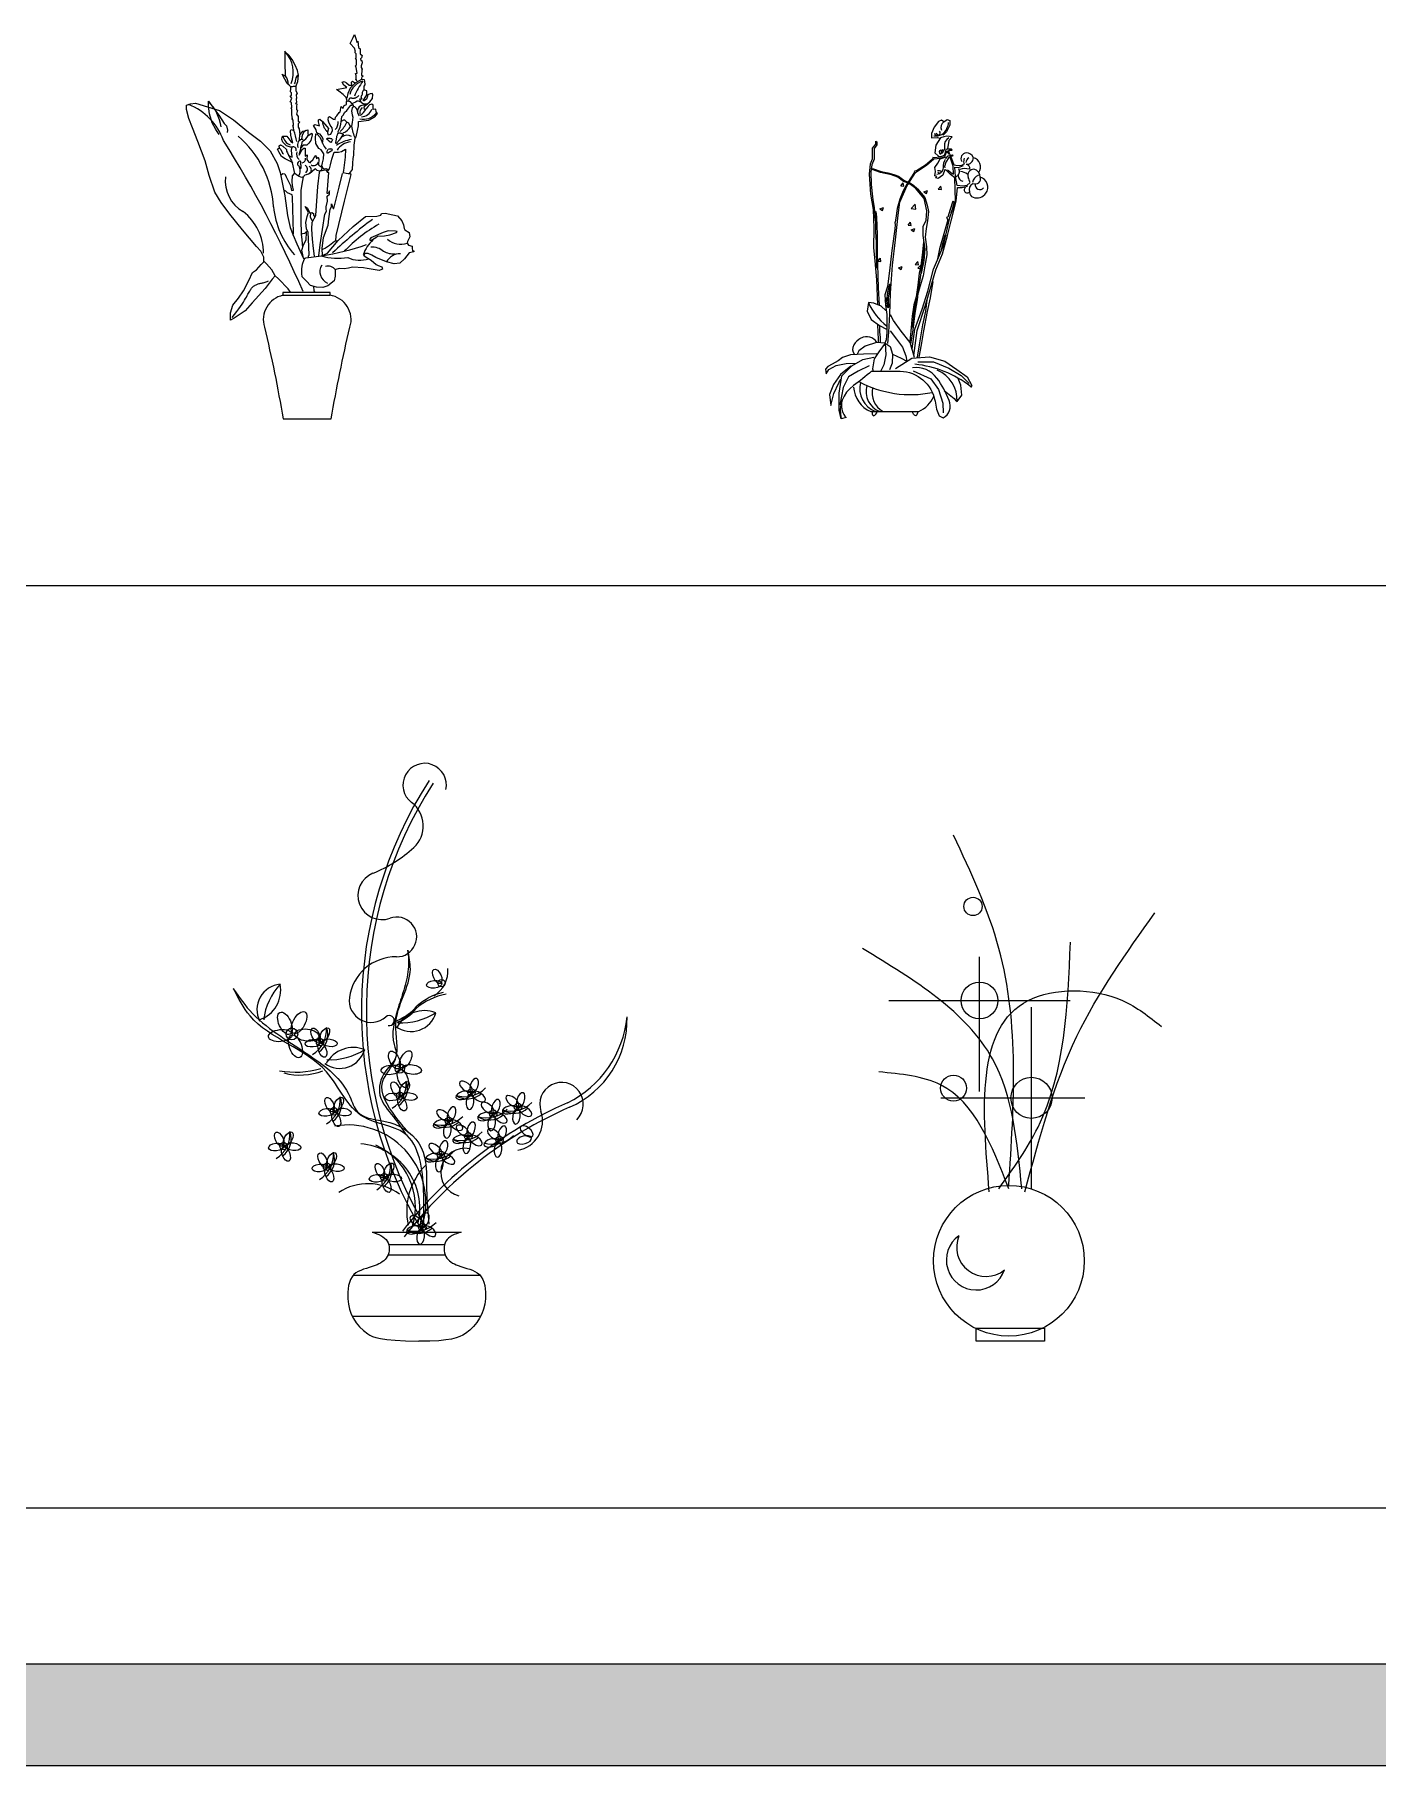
# Model space of a CAD drawing. Header units: millimetres. Extents: x 22565 to 38821, y 15578 to 26720.
# Drawn here: x 25131 to 27698, y 15578 to 18887 of the extents above; entities that cross this region are included whole.
import ezdxf

# ---------------------------------------------------------------- set-up
doc = ezdxf.new("R2010")
doc.units = ezdxf.units.MM
doc.layers.add('www.cad-blocks.net', color=7, linetype='Continuous')

# ---------------------------------------------------------------- blocks, each defined once
blk = doc.blocks.new('A$C10E41BD0')
blk.add_line((183.9, 236), (274.1, 236))
for points in [[(325.4, 645.2), (324.6, 647.5), (322.6, 648.3), (324.2, 649.9), (324.2, 656.3), (322.6, 659.8), (325.8, 661), (324.2, 671.7), (323, 674.9), (324.6, 676.9), (324.6, 686.4), (322.6, 687.2), (323.8, 689.2), (324.2, 697.5), (321.8, 699.9), (322.6, 701.8), (320.6, 708.2), (312.3, 717.3), (318.6, 728.8), (320.6, 734.4), (323.8, 725.2), (325.4, 719.3), (327.3, 721.7), (328.5, 709.8), (331.7, 707), (331.7, 697.9), (335.3, 694.3), (334.5, 690.3), (332.5, 688), (332.9, 685.2), (334.9, 685.2), (335.3, 680.4), (333.7, 674.9), (333.3, 671.3), (335.3, 668.5), (334.9, 666.6), (334.5, 657), (337.7, 655.1), (334.9, 653.5), (334.5, 651.1), (334.5, 649.1)], [(213.6, 656.9), (212.1, 665.6), (207.6, 676.2), (201.8, 686.7), (195.4, 695.1), (188.6, 701.7), (187.5, 702.8), (187.8, 678.5), (188.6, 657.2), (188.6, 657.2)], [(180.5, 466.4), (183.7, 468.8), (187.8, 468), (190.2, 462.7), (195.9, 451), (198.3, 445.7), (200.3, 436.4), (204, 437.2), (202.3, 445.7), (201.5, 453.4), (202.3, 464.3), (206, 469.2), (206.8, 469.2), (202.3, 489), (199.5, 491.5), (188.6, 496.7), (181.3, 501.6), (176, 510.1), (173.6, 515.7), (176, 517), (177.2, 517), (176.8, 521.8), (179.7, 523.8), (184.1, 521.4), (190.6, 514.5), (190.6, 511.7), (193, 508.1), (194.6, 504), (198.3, 501.6), (201.9, 500.4), (200.3, 513.7), (201.5, 519.4), (198.7, 519.4), (191, 521.8), (184.1, 528.7), (182.1, 533.6), (182.5, 538.8), (184.1, 540.4), (188.6, 540.4), (191.8, 540), (199.1, 530.3), (203.2, 527.5), (200.7, 536.4), (199.1, 542.1), (198.7, 550.6), (199.5, 553), (201.9, 552.6), (205.2, 551.4), (204.5, 557.3), (202.9, 559.4), (204.5, 561), (203.5, 571), (201.4, 574.1), (202.4, 574.1), (200.8, 580.9), (201.4, 584.1), (200.8, 592.5), (199.8, 593), (200.8, 595.1), (200.3, 604.5), (198.2, 606.1), (199.8, 609.8), (201.4, 612.9), (198.2, 616.6), (200.3, 618.7), (200.3, 622.9), (198.7, 625), (199.3, 630.8), (199.3, 633.9)], [(208.7, 635.5), (203.6, 635.1), (202, 634.8), (199.1, 634.8), (196.2, 638), (192.3, 641.1), (187.5, 649.3), (182.8, 658.8), (184.6, 657.5), (188.9, 655.1)], [(188.6, 657.2), (188.9, 655.1)], [(208.7, 635.5), (212.8, 644.8), (213.6, 656.9), (210.5, 655.1), (208.6, 651.7), (207, 642.4), (205.5, 640.3)], [(208.7, 635.5), (208.7, 626.6), (211.3, 622.4), (209.2, 619.2), (210.3, 612.9), (209.2, 610.8), (209.8, 604.5), (208.2, 602.4), (210.8, 601.9), (209.8, 597.2), (210.3, 590.4), (211.9, 589.8), (210.3, 582), (213.4, 577.8), (212.9, 575.2), (213.4, 568.9), (216.1, 566.8), (213.4, 564.1), (213.4, 557.3), (215, 554.2), (216.1, 542.6), (220.3, 547.3), (222.4, 550), (227.6, 551), (231.8, 552.1), (231.8, 545.2), (232.4, 541.6), (239.2, 545.8), (240.2, 542.6), (237.6, 532.1), (233.4, 526.9), (229.7, 523.2), (222.9, 523.2), (218.1, 518.2), (215.2, 506.3), (215.2, 503.7), (221, 515), (224.3, 517.6), (226.6, 517.1), (226.3, 507.2), (226.6, 501.9), (230.7, 504.3), (229.8, 495.5), (233.3, 490.3), (236.5, 489.4), (237.4, 492), (241.2, 495.2), (243.8, 499.6), (247, 503.1), (248.4, 496.7), (251.6, 500.2), (252.5, 496.1), (251.9, 486.2), (252.5, 484.5), (258.3, 481.3), (257.5, 475.1), (254, 473.1), (249.6, 474.6), (246.4, 477.5), (244.1, 476.3), (240.6, 473.1), (237.9, 470.5), (232.7, 467.9), (226, 465.5), (224.3, 463.8), (223.3, 462.2)], [(306.7, 607.2), (305, 614.2), (298.9, 620), (291.1, 626.1), (286.6, 629.4), (305.9, 633.1), (300.5, 638), (297.2, 643.7), (300.9, 644.9), (305.5, 642.5), (310.8, 637.6), (315.7, 637.6), (314.9, 643.3), (316.9, 645.4), (320.6, 642.9), (321.4, 642.5)], [(340.3, 648.2), (334.2, 648.6), (322.7, 642.5), (312.4, 631.8), (308.3, 621.6), (305.9, 612.6)], [(339.5, 629), (339.5, 635.9), (341.1, 638.4), (340.7, 645.4), (340.3, 648.2)], [(198.7, 241.8), (194, 248.2), (175.8, 267.8), (169, 273.2), (162.6, 284.9), (152.6, 296.3), (148.7, 299.9), (147.6, 299.9), (147.3, 309.2), (141.6, 320.6), (133.4, 329.1), (106.5, 361.4), (82.8, 390.9), (65.9, 413.7), (54.1, 433.1), (43.1, 465.2), (35.5, 493.1), (21.1, 530.2), (11, 556.4), (4.2, 574.1), (0, 591), (0, 599.4), (7.6, 601.9), (16.9, 603.6), (62.5, 589.3), (89.6, 571.6), (118.3, 547.9), (141.1, 531), (159.7, 512.5), (173.2, 488), (179.1, 471.1), (187.6, 426.4), (192.6, 388.4), (197.7, 365.6), (203.6, 351.3), (210.4, 334.4), (223.1, 306.5), (228.1, 307.4), (257.7, 311.6), (269.5, 316.6), (289.8, 341.1), (318.5, 367.3), (342.2, 386.7), (363.3, 387.5), (371, 389.2), (372.5, 392.3), (379.7, 393), (394.3, 390), (403.1, 387.7), (411.1, 378.2), (414.5, 370.9), (416, 363.6), (417.2, 361), (425.6, 356.4), (426.4, 348), (422.2, 339.2), (421.4, 335.8), (424.1, 331.6), (431.3, 329.7), (431.3, 325.9), (431.7, 321.3), (434.4, 320.9), (434.4, 319.4), (425.6, 317.1), (416.4, 306), (407.6, 297.6), (396.6, 296.5), (382, 299.9), (361.8, 308.3), (354.1, 312.5), (347.3, 315.9), (340.4, 315.9), (338.1, 312.9), (343.1, 309.1), (353, 303), (362.2, 294.9), (366, 292.7), (373.3, 290.4), (374.4, 286.2), (367.9, 283.5), (345.4, 287.3), (338.1, 288.8), (317.1, 290), (309.1, 287.7), (301.4, 286.5), (291.5, 287.3), (285, 285.4), (283.7, 284.1), (283.7, 284.1), (284, 272.8), (282.1, 263.4), (269.6, 254), (260.5, 251.2), (248, 251.5), (237, 255), (228.8, 262.8), (221, 271.3), (220.4, 277.5), (220.4, 286.6), (221.6, 295.7), (224.5, 304.5), (226.6, 307)], [(62.2, 543.2), (55.5, 552.7), (49.1, 565.8), (44, 582.8), (42, 597.5), (41.6, 607), (48.3, 598.3), (61.4, 580.4), (71.8, 564.6), (76.5, 560.2), (78.1, 551.9), (77.3, 547.5)], [(248.8, 546.4), (247.6, 552.2), (242.7, 560.4), (245.1, 562.4), (254.2, 560), (252.1, 567.8), (252.1, 571.4), (254.6, 572.7), (259.5, 568.2), (268.1, 558.7), (271, 555), (270.2, 550.5), (269.3, 546.4), (270.6, 542.8), (275.5, 544), (278.8, 550.9), (278, 556.3), (274.3, 561.6), (271.8, 566.9), (270.6, 571.4), (271.4, 576.4), (273.4, 577.6), (280.8, 572.7), (284.1, 572.3), (284.5, 576.4), (287.4, 579.2), (291.5, 585.4), (293.5, 587), (295.2, 596.8), (298.9, 593.2), (300.5, 598.5), (302.2, 599.3), (305.4, 600.9), (305.4, 606.3), (307.1, 607.1)], [(314.9, 559.1), (312.8, 559.1), (310, 564.9), (305.9, 566.9), (302.2, 570.6), (299.7, 570.6), (295.6, 568.2), (296, 572.3), (296.8, 577.6), (299.7, 581.3), (301.8, 585.4), (305.9, 589.5), (310, 594.4), (313.7, 599.7), (316.1, 599.7)], [(316.5, 602.2), (313.2, 606), (307.1, 607.1)], [(310.2, 606.6), (310.3, 608.3), (310.4, 609.8), (310.7, 610.9), (311, 611.8), (311.4, 612.4), (311.8, 612.9), (312.2, 613.2), (312.7, 613.4), (313.2, 613.5), (313.7, 613.5), (314.2, 613.5), (314.8, 613.4), (315.3, 613.3), (315.9, 613.2), (316.4, 613.1), (317, 613), (317.5, 613), (318.1, 612.9), (318.6, 612.9), (319.2, 613), (319.8, 613), (320.4, 613.1), (321.1, 613.2), (321.8, 613.4), (322.6, 613.6), (323.4, 613.8), (324.2, 614.2), (325.1, 614.6), (326, 615.2), (327, 615.9), (327.9, 616.9), (328.9, 618)], [(314.2, 467.1), (311.2, 469), (313.5, 471.3), (317.3, 476.8), (317.6, 488.5), (318.4, 497.5), (319.3, 503.9), (320.2, 523.1), (321.9, 536.2), (324.3, 539.1), (326.4, 551.4), (328.8, 560), (328.8, 568.2), (348.1, 570.6), (359.6, 577.2), (364.9, 583.7), (362.1, 586.6), (361.6, 591.9), (356.7, 591.1), (356.3, 595.2), (356.3, 599.7), (353.9, 601.4), (349.3, 600.1), (346.9, 597.3), (345.2, 594.8), (343.2, 592.8), (340.3, 591.5), (339.5, 595.6), (342.4, 599.3), (350.2, 605.9), (355.5, 612.4), (355.9, 619.8), (354.7, 621.8), (351, 621.4), (346.1, 619.4), (345.2, 614.9), (343.6, 611.2), (339.5, 607.9), (338.3, 607.5), (337.9, 609.1), (344.4, 619.4), (344.4, 627.2), (340.7, 628), (337.4, 627.6), (335.8, 623.9), (335.8, 620.2), (334.6, 618.6), (332.9, 616.1), (334.6, 611.2), (330.5, 610.8), (333.3, 605.5), (328.4, 607.1), (326, 607.1), (322.7, 605), (317.3, 603), (315.7, 601.4), (318.6, 600.1), (318.6, 595.6), (316.1, 594.4), (314.9, 588.2), (316.5, 581.3), (317.8, 576.8), (316.5, 566.1), (315.3, 559.1)], [(258.3, 483.3), (259.5, 489.5), (261.6, 496.9), (262.4, 506.3), (257, 514.1), (252.5, 516.9), (246.8, 526.4), (246.4, 536.6), (246.8, 544.4), (249.7, 544), (255.4, 537.8), (259.9, 526.8), (263.2, 520.6), (266.9, 515.7)], [(259.9, 526.8), (260.7, 535), (258.7, 539.5), (255, 544), (250.5, 545.2), (248.8, 546.4)], [(278.8, 533.7), (278.1, 532.1), (277.5, 530.8), (277.1, 529.8), (276.8, 529.1), (276.4, 528.6), (276.1, 528.4), (275.8, 528.4), (275.5, 528.5), (275, 528.7), (274.5, 529.1), (274, 529.5), (273.4, 530), (272.8, 530.5), (272.1, 531), (271.5, 531.6), (270.9, 532.1), (270.3, 532.6), (269.8, 533), (269.3, 533.5), (268.9, 533.9), (268.6, 534.2), (268.3, 534.6), (268.1, 534.9), (268, 535.2), (268.1, 535.4), (268.2, 535.7), (268.5, 535.9), (268.8, 536.1), (269.2, 536.2), (269.8, 536.4), (270.4, 536.4), (271.2, 536.4), (272, 536.4), (272.9, 536.3), (273.8, 536.2), (274.8, 536), (275.7, 535.8), (276.7, 535.5), (277.6, 535.3), (278.4, 535)], [(298.9, 543.2), (296.7, 540), (294.8, 537.2), (293.2, 534.9), (291.7, 532.9), (290.5, 531.2), (289.5, 529.8), (288.6, 528.7), (287.8, 527.8), (287.2, 527.1), (286.7, 526.6), (286.3, 526.3), (286, 526.2), (285.7, 526.2), (285.6, 526.5), (285.5, 526.8), (285.4, 527.3), (285.4, 527.9), (285.4, 528.7), (285.5, 529.5), (285.6, 530.5), (285.8, 531.5), (286, 532.7), (286.2, 533.8), (286.4, 535.1), (286.6, 536.4), (286.9, 537.7), (287.1, 539), (287.4, 540.3), (287.8, 541.6), (288.1, 542.7), (288.5, 543.7), (288.8, 544.6), (289.2, 545.3), (289.7, 545.9), (290.1, 546.3), (290.6, 546.5), (291.2, 546.6), (291.9, 546.7), (292.6, 546.6), (293.4, 546.4), (294.4, 546.2), (295.4, 545.8), (296.3, 545.5), (297.3, 545.1), (298.1, 544.7), (298.7, 544.3), (299.1, 543.9), (299.3, 543.6)], [(177.2, 517), (180.3, 514.7), (183.2, 507.7), (184.9, 506.6)], [(270.6, 514.5), (269.5, 513.2), (268.8, 512), (268.3, 511), (268, 510.2), (268, 509.4), (268.1, 508.9), (268.3, 508.5), (268.6, 508.2), (268.9, 508.1), (269.3, 508), (269.8, 508.1), (270.3, 508.3), (270.8, 508.6), (271.3, 508.9), (271.9, 509.2), (272.6, 509.6), (273.2, 510), (273.9, 510.4), (274.6, 510.8), (275.2, 511.2), (275.9, 511.6), (276.5, 512), (277, 512.3), (277.5, 512.7), (277.9, 513.1), (278.2, 513.4), (278.4, 513.7), (278.5, 514), (278.5, 514.3), (278.4, 514.6), (278.2, 514.9), (277.9, 515.1), (277.5, 515.3), (276.9, 515.5), (276.3, 515.6), (275.5, 515.7), (274.6, 515.8), (273.7, 515.7), (272.6, 515.5), (271.4, 515.3)], [(272.1, 470.7), (270.1, 470.4), (269.5, 473), (270.4, 474.8), (273.3, 477.7), (274.7, 485.3), (277.4, 496.6), (282, 509.4), (290.5, 509.7), (296, 510.9), (303.6, 515.2), (303, 500.1), (299.8, 474.8), (299.5, 471.3), (299.5, 469.8), (298.6, 469.3)], [(223.3, 462.2), (219.6, 461.5), (214.1, 464.1), (210, 466.1), (206.8, 469.2)], [(211.8, 486.2), (212.7, 485.1), (213.5, 484.2), (214.2, 483.3), (214.9, 482.4), (215.5, 481.6), (216.1, 481), (216.6, 480.4), (217.1, 479.9), (217.4, 479.5), (217.8, 479.2), (218, 479.1), (218.3, 479), (218.5, 479), (218.6, 479), (218.7, 479.1), (218.8, 479.3), (218.9, 479.5), (219, 479.8), (219.1, 480.1), (219.1, 480.4), (219.2, 480.7), (219.2, 481.1), (219.2, 481.4), (219.2, 481.8), (219.2, 482.2), (219.2, 482.6), (219.2, 483), (219.1, 483.4), (219.1, 483.7), (219, 484.1), (218.9, 484.4), (218.8, 484.7), (218.7, 485), (218.6, 485.3), (218.5, 485.5), (218.4, 485.7), (218.3, 485.9), (218.2, 486.1), (218.1, 486.3), (218, 486.5), (218, 486.7), (217.9, 486.8), (217.9, 487), (217.9, 487.2), (217.9, 487.4), (218, 487.6), (218, 487.8), (218, 488), (218.1, 488.1), (218.1, 488.4), (218.2, 488.6), (218.2, 488.8), (218.3, 489), (218.3, 489.3), (218.3, 489.5), (218.4, 489.8), (218.4, 490.1), (218.4, 490.4), (218.3, 490.8), (218.2, 491.1), (218, 491.5), (217.7, 491.9), (217.3, 492.4), (216.8, 492.9)], [(244.3, 310.9), (242.5, 325.2), (240.3, 343.1), (239.4, 362.3), (239.8, 375.8), (247, 388.3), (251, 444.3), (253.7, 470.7)], [(252.8, 311.3), (255.1, 332.8), (264, 391.4), (267.2, 396.8), (266.7, 400.4), (266.7, 404.9), (269.4, 416.1), (268.5, 425.5), (273, 429.5), (273.4, 435.8), (270.3, 430.4), (269, 430.4), (268.5, 430.4), (272.1, 470.7), (272.1, 470.7)], [(270.1, 470.4), (267.1, 474.4), (263.9, 475.2), (261.5, 474.6), (258.8, 473.9), (255.7, 474.1), (253.6, 472.3), (253.7, 470.7)], [(258.3, 483.3), (259.4, 479.9), (262.9, 478), (266.1, 478.3), (268.5, 477), (270.1, 476.9), (271.8, 476.2)], [(259.5, 312.2), (259.1, 325.6), (261.8, 346.7), (270.7, 370), (271.6, 382.5), (274.3, 400.4), (277, 405.3), (277, 410.7), (280.2, 402.2), (281.1, 402.2), (291.8, 442.9), (298, 468.8)], [(285.1, 339.5), (286, 350.3), (301.7, 416.1), (314.2, 467.1), (314.2, 467.1)], [(299.5, 470.6), (304.9, 469.4), (308.6, 468.9), (311.2, 469)], [(202.2, 424.1), (201.5, 427.9), (193, 431.9), (189.8, 435.2), (185.7, 437.2)], [(221.9, 327.7), (221, 342.2), (219.7, 352.9), (219.2, 380.3), (218.8, 436.2), (221, 448.3), (223.3, 462.2)], [(203.6, 351.3), (204.4, 355.2), (202.2, 424.1)], [(232.2, 356.1), (229.1, 362.8), (227.9, 375), (230.3, 386.7), (232.7, 394.4), (226.3, 405.7), (231.1, 402.5), (235.2, 393.2), (239.6, 394.4), (242.5, 392.4), (242.5, 389.5), (244.1, 386.7)], [(236.8, 392.8), (236, 386.3), (238.4, 380.6), (238.8, 379)], [(222.8, 310), (220.1, 322.5), (223.7, 332.8), (228.6, 341.8), (229.1, 356.1), (229.1, 358.3), (225.5, 354.3), (221.5, 353.4), (219.7, 352.9)], [(232.7, 308.6), (233.1, 311.3), (234.5, 312.7), (232.7, 344), (232.2, 356.1)], [(288.7, 340), (282.8, 338.6), (273, 331), (265.4, 326.1), (259.5, 323.4)], [(352.1, 345.6), (349.7, 341.8), (352.4, 340.9), (361.4, 346.7), (364.9, 349.1), (378.3, 349.9), (388.5, 351.4), (401.4, 356.3), (402.3, 357.8), (399.3, 358.7), (385, 359), (375.4, 356.3), (352.1, 345.6)], [(169, 273.2), (163.7, 267.1), (149.8, 249.3), (125.2, 221.9), (112, 206.2), (90.6, 192.6), (83.8, 188.7), (84.1, 202.3), (88.4, 216.9), (99.1, 230.8), (108.4, 244.3), (118.7, 264.3), (126.2, 279.6), (133.4, 284.6), (142.6, 294.9), (147.6, 299.9)], [(87, 193.4), (91.8, 199.5), (96.1, 205.1), (99.9, 210.2), (103.2, 214.8), (106, 219.1), (108.5, 223), (110.7, 226.5), (112.7, 229.8), (114.4, 232.7), (115.9, 235.5), (117.2, 237.9), (118.5, 240.2), (119.6, 242.2), (120.6, 244.1), (121.5, 245.8), (122.4, 247.3), (123.3, 248.6), (124.2, 249.8), (125.1, 250.9), (126, 251.9), (126.9, 252.8), (127.9, 253.6), (129, 254.4), (130.1, 255), (131.3, 255.7), (132.6, 256.3), (134, 256.9), (135.4, 257.4), (136.9, 257.9), (138.4, 258.4), (140, 258.8), (141.6, 259.2), (143.2, 259.5), (144.8, 259.8), (146.4, 260.1), (148.2, 260.5), (150, 261), (151.9, 261.7), (154, 262.6), (156.2, 263.7)], [(242.6, 253.4), (243.3, 244.3), (245.1, 241.2)]]:
    blk.add_lwpolyline(points)
blk.add_lwpolyline([(351.9, 328.4, -0.219173), (376.2, 320.4, 0.153472), (398.3, 315.4, 0.153472)], format="xyb")
blk.add_lwpolyline([(276.5, 0, -0.017395), (312.2, 175.4, 0.461783), (274.1, 236), (274.1, 241.2), (183.9, 241.2), (183.9, 236, 0.436527), (148.6, 175.4, -0.017395), (184.3, 0)], format="xyb", close=True)
for centre, radius, start, end in [((145.5, 662.4), 58.3, 338.3788, 42.33), ((172.8, 640.8), 21.5, 356.6546, 41.702), ((344.6, 613.2), 33, 103.3404, 168.7635), ((440.9, 568), 129.6, 143.3167, 157.9764), ((-39.3, 492.2), 116.8, 20.0551, 68.337), ((-25.2, 542.8), 92.6, 9.3282, 43.8484), ((315.8, 587.7), 10.5, 359.8575, 74.6524), ((338.3, 587.7), 12, 78.5724, 226.4313), ((342.3, 615.4), 13.4, 227.8207, 287.1463), ((285.8, 569.3), 26.3, 182.5884, 232.4829), ((272, 565.8), 17.6, 313.2899, 8.9029), ((241.5, 574.7), 54.5, 330.7212, 353.0775), ((266, 582.3), 42.8, 309.4645, 338.9028), ((346.8, 584.2), 15.9, 135.5355, 184.1544), ((337.7, 603.6), 31.1, 257.4232, 321.6569), ((316.5, 605.4), 29.5, 301.0112, 333.0214), ((333.2, 600), 22.7, 272.5438, 338.4764), ((-1793.7, -634.8), 2199.2, 23.5413, 32.0479), ((-26.5, 393.3), 192.9, 3.4521, 49.7244), ((205.3, 543.9), 21.5, 189.3838, 249.2318), ((-1208.7, 180.2), 1461.8, 13.8499, 14.7104), ((222.2, 523.9), 10.3, 85.5694, 209.8274), ((164.2, 541.1), 51.9, 349.4707, 1.7289), ((159.1, 540), 62.9, 339.746, 351.5268), ((240.1, 534.4), 20.8, 126.979, 179.6725), ((212.4, 550.8), 22, 293.9594, 335.0841), ((325.5, 464.4), 70.1, 98.3858, 123.7599), ((318.5, 492.8), 37.2, 98.1216, 146.6507), ((306.7, 525.5), 16.5, 60.3205, 125.0001), ((284.2, 578.4), 35.4, 295.2546, 326.9459), ((406, 572.7), 91.7, 188.4798, 203.4413), ((5525.5, 3234.8), 5989.6, 207.12409, 207.2852), ((204, 514.4), 5.52, 338.5232, 116.0305), ((223.8, 506.2), 13.9, 162.4856, 230.3251), ((219.3, 497.3), 8.14, 282.2976, 5.5929), ((217.6, 487), 5.87, 98.5257, 188.5574), ((200.3, 474.3), 17.1, 323.3705, 22.9975), ((223.1, 477.1), 8.07, 304.8479, 66.7569), ((230.7, 475.4), 7.75, 306.8697, 63.2549), ((242.6, 494.2), 10.1, 241.383, 342.5039), ((140.5, 454.1), 66.6, 172.5891, 240.7858), ((327.4, 421.2), 162.2, 185.7718, 221.5971), ((45.1, 315.7), 102, 0.3334, 51.9091), ((907.9, -356.5), 921.8, 126.8452, 133.0129), ((519, 109.9), 302.7, 120.0554, 136.0093), ((190.5, 767.4), 460.7, 278.3936, 289.4412), ((405.3, 289.3), 72.2, 132.9642, 159.9613), ((409.3, 372.9), 39, 229.1238, 288.0813), ((289.9, 417.8), 111, 253.1452, 279.3059), ((330.7, 356.4), 53.3, 244.574, 288.9871), ((408.3, 285.5), 30, 89.0969, 151.2145), ((278.8, 281.5), 24.1, 148.9018, 246.1826), ((270.9, 275.5), 16.3, 34.4621, 110.0341)]:
    blk.add_arc(centre, radius, start, end)
blk = doc.blocks.new('A$C4FBF5D15')
for p, q in [((143.6, 445.2), (148.4, 451)), ((143.6, 445.2), (149.6, 444.7)), ((149.6, 444.7), (148.4, 451)), ((187.8, 433.7), (194.8, 436.4)), ((187.8, 433.7), (192.8, 430.4)), ((192.8, 430.4), (194.8, 436.4)), ((215.3, 439), (220.2, 444.7)), ((215.3, 439), (221.3, 438.4)), ((221.3, 438.4), (220.2, 444.7)), ((103.8, 401.5), (110.8, 404.2)), ((103.8, 401.5), (108.8, 398.1)), ((108.8, 398.1), (110.8, 404.2)), ((163.2, 402.2), (171, 410.3)), ((163.2, 402.2), (172.1, 400.8)), ((172.1, 400.8), (171, 410.3)), ((157.5, 370), (162.3, 375.8)), ((157.5, 370), (163.5, 369.5)), ((163.5, 369.5), (162.3, 375.8)), ((163.5, 361.2), (170.5, 363.9)), ((163.5, 361.2), (168.5, 357.9)), ((168.5, 357.8), (170.5, 363.9)), ((101, 302.7), (104.5, 306.8)), ((101, 301), (105.6, 300.6)), ((105.6, 300.5), (104.5, 306.8)), ((171.4, 294.8), (176.2, 300.6)), ((177.3, 294.3), (176.2, 300.5)), ((139.1, 288.7), (146.1, 291.4)), ((139.1, 288.7), (144.1, 285.4)), ((144.1, 285.3), (146.1, 291.4)), ((171.4, 294.8), (177.3, 294.3)), ((176.4, 288.2), (184.2, 296.3)), ((176.4, 288.2), (185.3, 286.8)), ((185.3, 286.8), (184.2, 296.3)), ((113.5, 225.9), (118.3, 231.6)), ((113.5, 225.9), (119.5, 225.3)), ((114.8, 216.2), (121.8, 218.9)), ((114.8, 216.2), (119.8, 212.8)), ((119.5, 225.3), (118.3, 231.6)), ((119.8, 212.8), (121.8, 218.9)), ((87.8, 91.1), (142.4, 91.1))]:
    blk.add_line(p, q)
for points in [[(225.9, 567.7), (221.5, 570.7), (215.9, 568.1), (207.2, 557.7), (202, 545.1), (202, 536.8), (213.7, 537.7), (218.5, 536.4)], [(225.9, 567.7), (232.4, 572), (237.6, 570.3), (237.6, 561.6), (231.1, 548.6), (224.6, 542)], [(91.2, 400.1), (86.4, 429.4), (83.6, 467.7), (85.8, 487.4), (89.6, 496.8), (89.6, 517), (95.7, 525.2), (95.7, 530.7), (97.9, 529.6), (97.9, 523.6), (92.4, 516.5), (92.4, 496.2), (88, 485.3), (86.4, 472.1), (86.9, 448), (90.2, 418.4), (92.9, 404.2), (93.5, 396), (94.6, 378.5)], [(242, 539), (231.5, 540.3), (225.9, 539), (219.8, 537.3), (210.7, 522.9), (208.9, 508.6), (215.4, 502.1), (220.2, 501.2)], [(242, 539), (235.5, 532), (234.1, 523.4), (232.8, 516.8)], [(118.8, 144), (121, 165.8), (122.5, 200.2), (124, 240), (127.8, 293.9), (133.8, 341.9), (138.3, 389.1), (141.9, 414), (155.9, 445.9), (171.6, 470.6), (193, 484.6), (207, 496.9), (219.7, 498.2), (228.2, 501.1), (228.4, 503.1), (231.3, 511.1), (236.4, 513.5), (241.7, 513.5), (240.3, 515.2), (234.6, 515.2), (229.5, 514.6), (228.2, 508.4), (226.2, 503.3), (218.4, 499.9), (207.2, 498.8), (204.6, 499.2), (204.1, 497.2), (203.3, 495.4), (190.7, 485.1), (173.7, 473.9), (170.5, 473.3), (169.1, 472.9), (169.5, 471.6), (162.7, 460.6), (155.4, 448.5), (148.4, 435.5), (141.5, 419.9), (136.6, 401.9), (133.9, 383.7), (132.8, 376.3), (132, 374.6), (132.8, 371.7), (132, 362.5), (126.4, 321.7), (122.1, 282.8), (118.4, 252.8), (113.4, 236.9), (114.3, 216.9), (117, 199.6), (117, 165.1), (115.7, 151), (113.4, 144.7)], [(228.1, 476.5), (224.1, 466), (215, 459.1), (210.7, 460.8), (212.8, 463), (208.5, 464.3), (209.8, 472.5), (208.9, 480.4), (214.6, 488.6), (218.9, 496.9), (228.5, 499.9), (229.8, 497.7), (234.1, 502.5), (242, 504.7), (242.8, 502.5)], [(242.8, 502.5), (235.5, 499.5), (229.8, 490.4), (227.2, 482.5), (227.6, 479.9)], [(232.5, 510), (235.3, 505.7)], [(233.1, 475.9), (241.6, 469), (244.1, 467.8), (243.5, 482.8), (237.8, 500)], [(235, 512.9), (236.2, 507.9), (238.1, 503.8)], [(265.1, 487.2), (258.2, 483.4), (248.8, 484.1), (245.7, 485), (239.1, 502.2)], [(156.6, 450.8), (148.8, 453.6), (138, 461.7), (125.9, 466.2), (113.9, 469), (104.8, 470.9), (88.7, 476.5), (88.2, 477.8)], [(89.5, 478.4), (105.9, 472.4), (118.8, 470.1), (130.1, 466.8), (139.3, 463.6), (149.4, 456), (157.8, 452.4)], [(165.3, 133.7), (170.6, 171.2), (184.3, 209.7), (195.4, 244.2), (206.3, 285.9), (217.5, 312.8), (225.2, 331.5), (237.2, 384.6), (248.2, 415.9), (246.6, 460.5), (238.8, 466.8), (229, 476.5)], [(276.1, 451.8), (269.8, 446.2), (262, 444.9), (251.3, 445.8), (247.9, 463.1), (246.6, 481.2), (253.8, 480.3), (263.5, 484.1)], [(183.1, 277.6), (188.1, 302.5), (190, 324), (186.5, 350.4), (186.2, 367.6), (192.3, 379.9), (193.4, 397.4), (188.5, 420.8), (172, 440.7), (160.4, 449.1), (158.5, 448.7)], [(160.1, 451.4), (168.1, 446.8), (175.4, 439.5), (182.3, 431.5), (189.6, 422.7), (193.8, 408.1), (196.5, 396.2), (194.6, 378.2), (192.3, 364), (190, 347.2), (192.7, 328.8), (193.1, 313.5), (189.6, 292.4), (186.5, 273.3), (178.9, 248), (176.9, 240.3)], [(168.8, 121.2), (174.7, 168.8), (190.6, 217.3), (210.6, 285), (223.2, 315.1), (233.2, 350.2), (240, 378.4), (249.2, 416), (251.7, 441.9), (260.9, 441.9), (270.9, 444.4)], [(99.9, 217.8), (97.7, 265.8), (94.5, 302), (92.3, 326.8), (92.9, 364.5), (91.2, 400.1)], [(242.8, 415.8), (238, 400.3), (233.7, 385.6), (231.1, 384.7), (232.4, 382.1), (233.7, 380), (225.9, 353.6), (217.7, 325.1), (213.8, 305.7)], [(242.8, 415.8), (245.8, 414.5), (241.5, 399.8), (239.3, 393.4)], [(96.8, 396.4), (95.4, 394.7), (95.4, 380.5), (95.4, 357.9), (96.7, 337.3), (96.7, 315.3), (97.3, 300.5), (96.7, 287.6)], [(103, 217.5), (101, 250.6), (98.9, 317.8), (98.9, 352), (97.9, 385.1), (96.8, 396.4)], [(187.1, 338.3), (185.3, 318.2), (181.7, 293.3), (178.6, 278.1), (176.2, 255.7), (173.1, 233.2), (168.3, 218), (165.2, 196.1), (162.8, 167.6), (161, 148.1)], [(163.1, 142.4), (167.3, 170.3), (171.2, 202.2), (175.4, 227.1), (176.9, 239.7), (181.9, 274.5), (186.9, 314), (189.2, 335.1)], [(230.2, 351.9), (227.6, 349.7), (222.4, 332), (220.3, 319.9), (219, 318.2)], [(123.4, 256.9), (122.1, 256.4), (118, 242.3), (116.6, 225.5), (118, 212.7), (120.2, 213.2), (119.8, 230.5), (122.5, 246.4), (123.4, 256.9)], [(204.9, 262.6), (199.6, 231.3), (193.8, 204.8), (186.9, 168.2), (182.6, 141.1), (178.4, 117.8)], [(81.6, 222.3), (79.4, 205.4), (87.2, 189.8), (102.8, 178.5), (116.2, 171.4)], [(114.8, 206.8), (106.3, 215.3), (92.2, 220.9), (81.6, 222.3)], [(170, 117), (161.5, 146), (144.5, 167.2), (129.7, 187.7), (124, 199)], [(173.9, 230.9), (168.9, 208.7), (165.8, 174.2)], [(175.7, 117.8), (179.9, 145.4), (185.8, 179.3), (191.6, 205.8), (194.3, 227.6)], [(99.3, 180), (99.7, 165.1), (100.2, 152), (100.2, 145.5)], [(102.8, 178.5), (102.8, 166), (103.9, 155.3), (103.9, 145.9)], [(123.3, 167.9), (135.3, 152.4), (146.6, 136.8), (153, 120.6), (155.1, 110)], [(114, 144.7), (97.1, 145.5), (75.3, 138.8), (63.5, 129.6), (59.3, 122.1)], [(114, 144.7), (101.7, 128), (93, 114.3), (89.3, 95.4), (91, 91.1)], [(114, 144.7), (114.9, 122), (111.3, 103.4), (105.6, 91.9)], [(114, 144.7), (123.5, 138.2), (127.8, 123.7), (144.6, 115.7), (155.1, 110)], [(98.1, 124.4), (72.6, 123.7), (47.2, 122.2), (32, 117.2), (24, 110.6), (12.3, 104.1), (4.4, 99.7), (0, 94.7), (0.7, 86), (5.8, 93.9), (20.3, 101.9), (39.2, 105.5), (58.1, 106.3)], [(47.8, 100.3), (28.1, 84.5), (14.7, 65.6), (7.6, 46.6), (9.9, 25.3), (15.5, 48.2), (24.9, 68.7), (28.9, 75.1)], [(83.2, 101.5), (62.3, 91.1), (43.6, 79.9), (33.2, 59.7), (27.2, 26.9)], [(127.8, 123.7), (127.1, 106.3), (122.1, 93.4)], [(133.6, 96.2), (164.5, 115.6), (198.3, 118.4), (228, 110), (250.6, 94.4), (270.5, 80.3), (279.6, 63.3)], [(175.9, 109.1), (206.1, 109.1), (235.5, 97), (259.2, 82.6), (274.3, 67.6)], [(167, 91.8), (201.3, 76.2), (215.5, 56), (223.7, 29.9), (224.5, 11.2)]]:
    blk.add_lwpolyline(points)
for points in [[(206.8, 541.2, 0.362489), (231.8, 555.1, 0.120411), (234.8, 566.7)], [(235.7, 536.9, 0.340286), (227.2, 520.8, -0.320685), (218.1, 505.1)], [(293, 471, 0.504313), (282.5, 499.1, 0.338411), (268.6, 508.3, 0.559999), (260, 491.9)], [(228.2, 495.4, 0.168593), (224.6, 481.2, -0.405058), (212.4, 466.9)], [(267, 442.2, 1.093176), (274.9, 433.6, 0.332104), (281.7, 423.5, 0.33334), (306.3, 431.2, 0.521738), (295.5, 462, 0.33132), (283.5, 477.1, 0.509278), (272.1, 461.4)], [(30.5, 30.4, 0.23022), (39.1, 2.2), (29.6, 0), (26, 16.7), (26, 48.8), (31.1, 82.3), (50, 101.2), (71.2, 113.6), (92.3, 118)], [(87.8, 91.1, -0.024602), (53, 63.4, 0.305992), (29.6, 0, 0.305992)], [(142.4, 91.1, -0.358183), (209, 33.5), (211.9, 18.2), (217, 5.8), (224.3, 1.5, 0.395765), (236, 35, 0.062921), (212.6, 77.9, 0.272587), (166, 97.6)], [(226.5, 53.9, -0.056716), (251.3, 32.8), (260, 45.1), (258.6, 64.1), (253.5, 77.2)], [(53.4, 60.7, 0.283297), (86.1, 13.9), (177.9, 13.9, 0.195661), (206.6, 43.2, 0.195661)], [(89.2, 13.9, 0.382748), (91.5, 5.9, 0.288398), (98.3, 13.9, 0.385197)], [(174.8, 13.9, -0.382748), (172.4, 5.9, -0.288398), (165.7, 13.9, -0.385197)]]:
    blk.add_lwpolyline(points, format="xyb")
for centre, radius, start, end in [((234.1, 556.6), 13.8, 126.6014, 200.3492), ((214.9, 549), 7.58, 202.1264, 265.2431), ((235.4, 571.4), 35, 225.6948, 236.3891), ((214.5, 546.4), 4.58, 293.9266, 48.0138), ((220.1, 510), 3.29, 93.3388, 260.9296), ((226.6, 510.5), 5.71, 149.7632, 207.9872), ((220.3, 512), 3.97, 340.9179, 43.5115), ((280.2, 491.7), 16.5, 156.9348, 190.3701), ((278.2, 489.8), 10.1, 116.4516, 180.2734), ((270, 498.9), 12.5, 263.0334, 1.2728), ((215.8, 463.2), 10.7, 58.3674, 101.9238), ((217.6, 473.7), 3.95, 210.5948, 290.14), ((245.4, 472.8), 10.3, 293.8559, 29.9835), ((264.2, 465), 10.8, 178.7075, 259.1273), ((266.3, 451.2), 27, 72.1027, 110.6884), ((253.6, 443.7), 29.5, 53.2237, 82.2111), ((267.5, 478.7), 8.09, 350.4088, 71.7286), ((299.9, 447.7), 19.6, 114.0568, 168.5579), ((344.6, 484.9), 76.3, 197.9849, 204.9565), ((286.2, 437.9), 12.1, 112.6142, 200.6331), ((286.2, 458.7), 9.89, 241.899, 19.4585), ((294.7, 447.1), 8.86, 169.0222, 323.1027), ((191, 271.1), 119.8, 204.0392, 231.4872), ((67.1, 133), 15.6, 148.7798, 220.3788), ((84.4, 122.5), 35.9, 118.0566, 148.7798), ((78.5, 133.6), 23.2, 32.6235, 118.0566), ((148.8, -104.6), 210, 52.4347, 84.0089), ((162.2, 253.7), 207.5, 241.6052, 281.5672), ((110.6, 57), 45.6, 164.0911, 250.7136), ((189.8, 35.7), 61.6, 357.2719, 67.5445), ((118.2, 52.2), 41, 163.7059, 249.1014), ((129, 49.6), 40.5, 166.2419, 242.0978), ((278.1, 62.8), 1.6, 214.1782, 18.898)]:
    blk.add_arc(centre, radius, start, end)
blk = doc.blocks.new('A$C53311D47')
for p, q in [((332.2, 260.4, 367.8), (544.8, 260.4, 367.8)), ((371.6, 230.8, 367.8), (505.4, 230.8, 367.8)), ((370.3, 206.4, 367.8), (506.8, 206.4, 367.8)), ((287.3, 157.5, 367.8), (589.8, 157.5, 367.8)), ((284.9, 59.6, 367.8), (592.1, 59.6, 367.8))]:
    blk.add_line(p, q)
for centre, radius in [((498.1, 855.4, 367.8), 8.9), ((140.4, 734, 367.8), 13.9), ((207.8, 714.6, 367.8), 8.9), ((398.6, 651.4, 367.8), 11.1), ((398.6, 586.2, 367.8), 8.9), ((569.7, 594.2, 367.8), 8.9), ((241, 549, 367.8), 8.9), ((621.6, 543.6, 367.8), 8.9), ((680.7, 559.6, 367.8), 8.9), ((515.4, 526, 367.8), 8.9), ((562.1, 489.4, 367.8), 8.9), ((120.7, 466.1, 367.8), 8.9), ((636.6, 480.5, 367.8), 8.9), ((224.4, 416.5, 367.8), 8.9), ((496.5, 445.2, 367.8), 8.9), ((361.3, 391.6, 367.8), 8.9), ((451.7, 272.6, 367.8), 8.9)]:
    blk.add_circle(centre, radius)
for centre, radius, start, end in [((457.8, 1328.8, 367.8), 52, 347.8866, 233.1678), ((1327.7, 788.4, 367.8), 1021.1, 147.3325, 211.0123), ((1327.7, 788.4, 367.8), 1009.4, 147.3325, 211.0123), ((384.8, 1231.3, 367.8), 69.8, 312.2933, 53.1678), ((209.8, 1423.6, 367.8), 329.8, 292.1787, 312.2933), ((356, 1064.9, 367.8), 57.6, 112.1787, 289.5886), ((391.2, 966, 367.8), 47.5, 269.3647, 109.5886), ((389.5, 806, 367.8), 112.6, 89.3647, 172.1786), ((443.2, 885.4, 367.8), 70.3, 301.5453, 3.9387), ((118.3, 792, 367.8), 61.3, 95.6387, 206.1758), ((39.8, 838.3, 367.8), 73.9, 288.5113, 11.4477), ((225, 749.4, 367.8), 153.1, 137.4283, 172.9534), ((535, 681.8, 367.8), 149.5, 100.0006, 130.9214), ((531.4, 700.2, 367.8), 136.2, 102.5894, 132.1981), ((329.9, 814.1, 367.8), 52.5, 172.1786, 312.0993), ((365.3, 846.6, 367.8), 88.5, 287.3548, 324.168), ((342.3, 885.6, 367.8), 129.1, 292.726, 319.1307), ((457.1, 715.9, 367.8), 73.9, 68.5245, 151.4609), ((152.9, 744.7, 367.8), 70.3, 301.5453, 3.9387), ((175.2, 732.3, 367.8), 50.9, 305.4198, 19.7507), ((373.1, 766.3, 367.8), 12, 256.0155, 132.0993), ((425.2, 801.3, 367.8), 61.3, 233.7964, 344.3334), ((401.8, 913.8, 367.8), 153.1, 267.0187, 302.5439), ((684.7, 800.9, 367.8), 258, 296.3378, 354.2304), ((711.5, 769.7, 367.8), 230, 293.6827, 1.3129), ((255.4, 713.2, 367.8), 61.3, 233.7964, 344.3334), ((287.3, 627.9, 367.8), 73.9, 68.5245, 151.4609), ((232, 825.7, 367.8), 153.1, 267.0187, 302.5439), ((149.2, 858, 367.8), 215.2, 259.8057, 286.2103), ((160.2, 783.4, 367.8), 147.5, 254.7684, 291.5816), ((343.7, 616.3, 367.8), 70.3, 301.5453, 3.9387), ((366, 603.9, 367.8), 50.9, 305.4198, 19.7507), ((186.1, 579, 367.8), 70.3, 301.5453, 3.9387), ((208.4, 566.7, 367.8), 50.9, 305.4198, 19.7507), ((553, 654.5, 367.8), 70.3, 252.8495, 315.2429), ((559.9, 630, 367.8), 50.9, 237.0375, 311.3685), ((784.7, 566.4, 367.8), 52, 314.2368, 199.5181), ((1209.3, -365.4, 367.8), 1021.1, 113.6827, 142.0199), ((1209.3, -365.4, 367.8), 1009.4, 113.6827, 142.4722), ((604.9, 604, 367.8), 70.3, 252.8495, 315.2429), ((611.9, 579.4, 367.8), 50.9, 237.0375, 311.3685), ((664, 619.9, 367.8), 70.3, 252.8495, 315.2429), ((670.9, 595.4, 367.8), 50.9, 237.0375, 311.3685), ((669.8, 525.7, 367.8), 69.8, 278.6435, 19.5181), ((65.8, 496.2, 367.8), 70.3, 301.5453, 3.9387), ((88.1, 483.9, 367.8), 50.9, 305.4198, 19.7507), ((274.5, 330.4, 367.8), 186.2, 346.0892, 99.758), ((498.7, 586.3, 367.8), 70.3, 252.8495, 315.2429), ((505.6, 561.8, 367.8), 50.9, 237.0375, 311.3685), ((545.4, 549.8, 367.8), 70.3, 252.8495, 315.2429), ((291.6, 317.5, 367.8), 154.6, 346.871, 85.0334), ((275, 321.6, 367.8), 160.7, 343.4501, 65.798), ((479.7, 505.5, 367.8), 70.3, 252.8495, 315.2429), ((553.7, 403.2, 367.8), 57.6, 78.5289, 255.9388), ((552.4, 525.2, 367.8), 50.9, 237.0375, 311.3685), ((619.9, 540.8, 367.8), 70.3, 252.8495, 315.2429), ((169.5, 446.5, 367.8), 70.3, 301.5453, 3.9387), ((191.8, 434.2, 367.8), 50.9, 305.4198, 19.7507), ((306.3, 421.7, 367.8), 70.3, 301.5453, 3.9387), ((328.6, 409.3, 367.8), 50.9, 305.4198, 19.7507), ((571.7, 310.1, 367.8), 157, 135.186, 192.0408), ((486.7, 481, 367.8), 50.9, 237.0375, 311.3685), ((322, 251.4, 367.8), 124.9, 52.8185, 123.9135), ((435, 332.9, 367.8), 70.3, 252.8495, 315.2429), ((441.9, 308.4, 367.8), 50.9, 237.0375, 311.3685)]:
    blk.add_arc(centre, radius, start, end)
for centre, major_axis in [((487.7, 871.7, 367.8), (7.7, -16.7)), ((480.5, 852.9, 367.8), (18.2, 1.9)), ((124, 759.5, 367.8), (12, -26)), ((157.5, 761.4, 367.8), (-13.7, -25.2)), ((112.9, 730.2, 367.8), (28.5, 2.9)), ((176, 731.4, 367.8), (-28.5, 3.4)), ((197.4, 730.9, 367.8), (7.7, -16.7)), ((218.8, 732.1, 367.8), (-8.8, -16.1)), ((149, 704.5, 367.8), (-10.2, 26.8)), ((190.2, 712.1, 367.8), (18.2, 1.9)), ((213.3, 695.7, 367.8), (-6.5, 17.1)), ((230.6, 712.9, 367.8), (-18.2, 2.2)), ((385.6, 671.8, 367.8), (9.6, -20.8)), ((412.3, 673.3, 367.8), (-11, -20.1)), ((427.1, 649.3, 367.8), (-22.8, 2.7)), ((376.6, 648.4, 367.8), (22.8, 2.4)), ((388.1, 602.5, 367.8), (7.7, -16.7)), ((405.5, 627.8, 367.8), (-8.1, 21.4)), ((409.5, 603.8, 367.8), (-8.8, -16.1)), ((230.5, 565.3, 367.8), (7.7, -16.7)), ((252, 566.5, 367.8), (-8.8, -16.1)), ((381, 583.8, 367.8), (18.2, 1.9)), ((404.1, 567.3, 367.8), (-6.5, 17.1)), ((421.4, 584.6, 367.8), (-18.2, 2.2)), ((223.4, 546.5, 367.8), (18.2, 1.9)), ((246.5, 530.1, 367.8), (-6.5, 17.1)), ((263.8, 547.3, 367.8), (-18.2, 2.2)), ((110.3, 482.5, 367.8), (7.7, -16.7)), ((131.7, 483.7, 367.8), (-8.8, -16.1)), ((103.1, 463.7, 367.8), (18.2, 1.9)), ((126.3, 447.3, 367.8), (-6.5, 17.1)), ((143.5, 464.5, 367.8), (-18.2, 2.2)), ((206.8, 414, 367.8), (18.2, 1.9)), ((214, 432.8, 367.8), (7.7, -16.7)), ((229.9, 397.6, 367.8), (-6.5, 17.1)), ((235.4, 434, 367.8), (-8.8, -16.1)), ((247.2, 414.8, 367.8), (-18.2, 2.2)), ((350.8, 407.9, 367.8), (7.7, -16.7)), ((372.2, 409.1, 367.8), (-8.8, -16.1)), ((343.7, 389.2, 367.8), (18.2, 1.9)), ((366.8, 372.7, 367.8), (-6.5, 17.1)), ((384.1, 390, 367.8), (-18.2, 2.2))]:
    blk.add_ellipse(centre, major_axis=major_axis, ratio=0.499544)
at = {"extrusion": (0, 0, -1)}
for centre, major_axis in [((556.2, 608.1, 367.8), (14.5, -11.3)), ((576.1, 610.7, 367.8), (-6, -17.3)), ((550.1, 587.5, 367.8), (17.7, 4.9)), ((566.1, 571.6, 367.8), (2.1, 18.2)), ((586.8, 584.5, 367.8), (-15.2, 10.3)), ((628, 560.2, 367.8), (-6, -17.3)), ((667.2, 573.5, 367.8), (14.5, -11.3)), ((687.1, 576.1, 367.8), (-6, -17.3)), ((501.9, 539.9, 367.8), (14.5, -11.3)), ((521.8, 542.5, 367.8), (-6, -17.3)), ((602.1, 536.9, 367.8), (17.7, 4.9)), ((608.1, 557.5, 367.8), (14.5, -11.3)), ((618.1, 521, 367.8), (2.1, 18.2)), ((638.8, 533.9, 367.8), (-15.2, 10.3)), ((661.1, 552.9, 367.8), (17.7, 4.9)), ((677.1, 537, 367.8), (2.1, 18.2)), ((697.8, 549.9, 367.8), (-15.2, 10.3)), ((495.9, 519.3, 367.8), (17.7, 4.9)), ((511.8, 503.4, 367.8), (2.1, 18.2)), ((532.6, 516.3, 367.8), (-15.2, 10.3)), ((548.6, 503.3, 367.8), (14.5, -11.3)), ((568.5, 506, 367.8), (-6, -17.3)), ((623.1, 494.4, 367.8), (14.5, -11.3)), ((643, 497, 367.8), (-6, -17.3)), ((701.3, 501.6, 367.8), (14.5, -11.3)), ((483, 459.1, 367.8), (14.5, -11.3)), ((502.9, 461.8, 367.8), (-6, -17.3)), ((542.6, 482.8, 367.8), (17.7, 4.9)), ((558.5, 466.8, 367.8), (2.1, 18.2)), ((579.3, 479.7, 367.8), (-15.2, 10.3)), ((617, 473.8, 367.8), (17.7, 4.9)), ((633, 457.9, 367.8), (2.1, 18.2)), ((695.3, 481, 367.8), (17.7, 4.9)), ((476.9, 438.5, 367.8), (17.7, 4.9)), ((492.9, 422.6, 367.8), (2.1, 18.2)), ((513.6, 435.5, 367.8), (-15.2, 10.3)), ((438.2, 286.5, 367.8), (14.5, -11.3)), ((458.1, 289.1, 367.8), (-6, -17.3)), ((432.1, 265.9, 367.8), (17.7, 4.9)), ((448.1, 250, 367.8), (2.1, 18.2)), ((468.8, 262.9, 367.8), (-15.2, 10.3))]:
    blk.add_ellipse(centre, major_axis=major_axis, ratio=0.499544, dxfattribs=at)
for points in [[(417.9, 934.5, 367.8), (418.5, 889.2, 367.8), (407.6, 838.6, 367.8), (392.5, 790.7, 367.8), (384.9, 708.9, 367.8), (390.1, 685.2, 367.8), (363.6, 643.9, 367.8), (351, 588, 367.8), (382.9, 536.2, 367.8), (411.7, 495.7, 367.8)], [(418.1, 499.6, 367.8), (387.4, 537.6, 367.8), (357.1, 618.8, 367.8), (388.1, 674, 367.8), (388.6, 757.4, 367.8), (423.5, 888.9, 367.8), (417.2, 934.2, 367.8)], [(0, 842.2, 367.8), (46.5, 782.9, 367.8), (113.7, 728.7, 367.8), (183.4, 682.3, 367.8), (279, 584.3, 367.8), (297.1, 548.2, 367.8), (374.6, 522.4, 367.8), (449.5, 463.1, 367.8), (462.5, 362.5, 367.8), (467.6, 279.9, 367.8)], [(455.2, 278.1, 367.8), (455.2, 359.7, 367.8), (409.5, 496.6, 367.8), (311.5, 535.7, 367.8), (223.3, 643.3, 367.8), (40.4, 777.4, 367.8), (1.2, 842.6, 367.8)]]:
    blk.add_spline(points, degree=3)
for points, knots in [([(332.2, 260.4, 367.8), (347, 255.5, 367.8), (374.4, 246.3, 367.8), (374.1, 198, 367.8), (334.4, 175.6, 367.8), (278.6, 167.9, 367.8), (267.5, 83.9, 367.8), (297.9, 26.7, 367.8), (349.6, 1.8, 367.8), (444.1, 0, 367.8)], [0, 0, 0, 0, 18.683354, 34.684694, 50.702977, 75.109474, 101.502312, 144.214077, 161.721764, 161.721764, 161.721764, 161.721764]), ([(544.8, 260.4, 367.8), (530, 255.5, 367.8), (502.6, 246.3, 367.8), (502.9, 198, 367.8), (542.6, 175.6, 367.8), (598.4, 167.9, 367.8), (609.7, 84.2, 367.8), (576.1, 24, 367.8), (520.1, -0.5, 367.8), (444.1, 0, 367.8)], [0, 0, 0, 0, 18.683354, 34.684694, 50.702977, 75.109474, 101.502312, 144.214077, 166.710615, 166.710615, 166.710615, 166.710615])]:
    blk.add_open_spline(points, degree=3, knots=knots)
blk = doc.blocks.new('A$C17DA321B')
for p, q in [((279.4, 597, 367.8), (279.4, 918.3, 367.8)), ((62.4, 814, 367.8), (496.3, 814, 367.8)), ((403.5, 364.5, 367.8), (403.5, 798.4, 367.8)), ((186.6, 581.4, 367.8), (530.9, 581.4, 367.8)), ((271.6, 31, 367.8), (434.6, 31, 367.8)), ((271.6, 0, 367.8), (271.6, 31, 367.8)), ((434.6, 31, 367.8), (434.6, 0, 367.8)), ((434.6, 0, 367.8), (271.6, 0, 367.8))]:
    blk.add_line(p, q)
for centre, radius in [((263.8, 1038.8, 367.8), 21.9), ((279.4, 814, 367.8), 43.9), ((217.3, 604.7, 367.8), 31), ((403.5, 581.4, 367.8), 49.1), ((349.6, 192, 367.8), 180.1)]:
    blk.add_circle(centre, radius)
for centre, radius, start, end in [((271.6, 193.8, 367.8), 71.5, 125.3785, 340.8261), ((294.9, 224.8, 367.8), 70.2, 157.1231, 309.0815)]:
    blk.add_arc(centre, radius, start, end)
for points in [[(349.2, 372.1, 367.8), (325.9, 938, 367.8), (217.3, 1209.4, 367.8)], [(388, 356.6, 367.8), (512.2, 728.7, 367.8), (698.4, 1023.3, 367.8)], [(325.9, 364.4, 367.8), (419.1, 511.7, 367.8), (496.7, 953.6, 367.8)], [(380.3, 364.4, 367.8), (310.4, 674.5, 367.8), (0, 938, 367.8)], [(302.7, 356.6, 367.8), (395.8, 814, 367.8), (620.8, 814, 367.8), (713.9, 752, 367.8)], [(349.2, 364.4, 367.8), (186.2, 612.4, 367.8), (38.8, 643.5, 367.8)]]:
    blk.add_spline(points, degree=3)
blk = doc.blocks.new('format')
at = {"layer": 'www.cad-blocks.net', "true_color": 0x546d8e}
h = blk.add_hatch(color=155, dxfattribs=at)
h.set_gradient(color1=(68, 68, 68), color2=(84, 109, 142), tint=1)
h.paths.add_polyline_path([(23683.3, 15771.9), (23683.3, 15578), (38820.7, 15578), (38820.7, 15771.9)])
at = {"layer": 'www.cad-blocks.net', "color": 155, "true_color": 0x546d8e}
for p, q in [((23683.3, 17833.7), (38820.7, 17833.7)), ((23683.3, 16070.4), (38820.7, 16070.4)), ((23683.3, 15771.9), (38820.7, 15771.9)), ((23683.3, 15771.9), (38820.7, 15771.9)), ((23683.3, 15578), (38820.7, 15578))]:
    blk.add_line(p, q, dxfattribs=at)

msp = doc.modelspace()

# ---------------------------------------------------------------- block references
for name, p in [('A$C10E41BD0', (25421.9, 18152.3)), ('A$C4FBF5D15', (26643.4, 18152.3))]:
    msp.add_blockref(name, p)
at = {"xscale": 0.8, "yscale": 0.8, "zscale": 0.8}
for name, p in [('A$C53311D47', (25510.7, 16389, 73.6)), ('A$C17DA321B', (26714, 16389, 73.6))]:
    msp.add_blockref(name, p, dxfattribs=at)
at = {"layer": 'www.cad-blocks.net'}
msp.add_blockref('format', (0, 0), dxfattribs=at)

doc.saveas('drawing.dxf')
